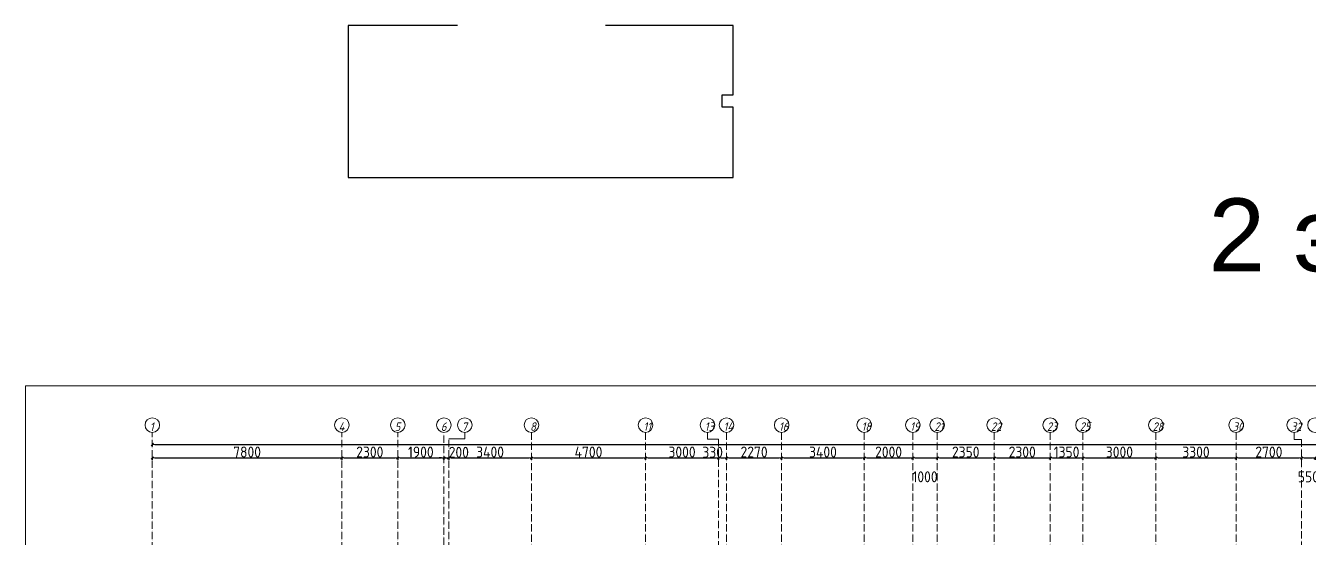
# Model space of a CAD drawing. Header units: millimetres. Extents: x -12989 to 629078, y -109036 to 555275.
# Drawn here: x 35697 to 88485, y 150287 to 171347 of the extents above; entities that cross this region are included whole.
import ezdxf

# ---------------------------------------------------------------- set-up
doc = ezdxf.new("R2010")
doc.units = ezdxf.units.MM
doc.linetypes.add('50_200_ШТРИХ_1Т_ш5_п1_п1_', pattern=[700, 500, -100, 0, -100])
for name, color, linetype, lineweight in [('A-____-____-DIMS', 7, 'Continuous', 9), ('S-GRID-____-IDEN', 7, 'Continuous', 9), ('S-GRID-____-OTLN', 7, 'Continuous', 9), ('S-GRID-____-OTLN-1', 7, '50_200_ШТРИХ_1Т_ш5_п1_п1_', 9)]:
    doc.layers.add(name, color=color, linetype=linetype, lineweight=lineweight)
doc.styles.add('ISOCPEUR_I_9', font='isocpeui.ttf', dxfattribs={"width": 0.9, "height": 250})
doc.styles.get("Standard").update_dxf_attribs({"font": 'arial.ttf'})
doc.styles.add('СПДС', font='isocpeur.ttf', dxfattribs={"width": 0.9})
doc.dimstyles.new('Размера А3', dxfattribs={"dimtxt": 200, "dimasz": 100, "dimexe": 70, "dimexo": 100, "dimgap": 20, "dimtad": 1, "dimdec": 0, "dimrnd": 10, "dimzin": 0, "dimdsep": 46, "dimtxsty": 'СПДС', "dimblk": 'ARROWHEAD_6', "dimcen": 1, "dimclrd": 256, "dimclre": 256, "dimclrt": 256, "dimazin": 0, "dimtfac": 1, "dimtdec": 0, "dimtmove": 2, "dimatfit": 3, "dimfxl": 1, "dimtolj": 1, "dimtzin": 0, "dimarcsym": 0})

# ---------------------------------------------------------------- blocks, each defined once
blk = doc.blocks.new('Ось сетки - Круг_Ø6_00__ISO-2_5_0_9K_-25732049-АР1_План отверстий 2 этажа в осях 1-64_Ю-ЯЯ')
at = {"layer": 'S-GRID-____-IDEN'}
blk.add_circle((0, 0), 3, dxfattribs=at)
blk = doc.blocks.new('ARROWHEAD_6')
at = {"color": 0, "linetype": 'Continuous'}
for p, q in [((0, 0), (-1, 0)), ((-0.5, -0.5), (0.5, 0.5))]:
    blk.add_line(p, q, dxfattribs=at)
blk = doc.blocks.new('*D2754')
at = {"layer": 'A-____-____-DIMS', "lineweight": -2, "transparency": 16777216}
for p, q in [((-17942, 548862), (-17942, 548786)), ((-17842, 548856), (-10242, 548856)), ((-10142, 548862), (-10142, 548786))]:
    blk.add_line(p, q, dxfattribs=at)
at = {"layer": 'Defpoints', "color": 0, "transparency": 16777216}
for p in [(-17942, 548962), (-10142, 548962), (-10142, 548856)]:
    blk.add_point(p, dxfattribs=at)
at = {"layer": 'A-____-____-DIMS', "lineweight": -2, "transparency": 16777216, "xscale": 100, "yscale": 100, "zscale": 100, "rotation": 180}
blk.add_blockref('ARROWHEAD_6', (-17942, 548856), dxfattribs=at)
at = {"layer": 'A-____-____-DIMS', "lineweight": -2, "transparency": 16777216, "xscale": 100, "yscale": 100, "zscale": 100}
blk.add_blockref('ARROWHEAD_6', (-10142, 548856), dxfattribs=at)
at = {"layer": 'A-____-____-DIMS', "transparency": 16777216, "insert": (-14042, 549101), "char_height": 450, "width": 2.49, "attachment_point": 5, "style": 'СПДС'}
blk.add_mtext('\\A1;7800', dxfattribs=at)
blk = doc.blocks.new('*D2755')
at = {"layer": 'A-____-____-DIMS', "lineweight": -2, "transparency": 16777216}
for p, q in [((-10142, 548862), (-10142, 548786)), ((-10042, 548856), (-7942, 548856)), ((-7842, 548862), (-7842, 548786))]:
    blk.add_line(p, q, dxfattribs=at)
at = {"layer": 'Defpoints', "color": 0, "transparency": 16777216}
for p in [(-10142, 548962), (-7842, 548962), (-7842, 548856)]:
    blk.add_point(p, dxfattribs=at)
at = {"layer": 'A-____-____-DIMS', "lineweight": -2, "transparency": 16777216, "xscale": 100, "yscale": 100, "zscale": 100, "rotation": 180}
blk.add_blockref('ARROWHEAD_6', (-10142, 548856), dxfattribs=at)
at = {"layer": 'A-____-____-DIMS', "lineweight": -2, "transparency": 16777216, "xscale": 100, "yscale": 100, "zscale": 100}
blk.add_blockref('ARROWHEAD_6', (-7842, 548856), dxfattribs=at)
at = {"layer": 'A-____-____-DIMS', "transparency": 16777216, "insert": (-8992, 549101), "char_height": 450, "width": 2.49, "attachment_point": 5, "style": 'СПДС'}
blk.add_mtext('\\A1;2300', dxfattribs=at)
blk = doc.blocks.new('*D2756')
at = {"layer": 'A-____-____-DIMS', "lineweight": -2, "transparency": 16777216}
for p, q in [((-7842, 548862), (-7842, 548786)), ((-7742, 548856), (-6042, 548856)), ((-5942, 548862), (-5942, 548786))]:
    blk.add_line(p, q, dxfattribs=at)
at = {"layer": 'Defpoints', "color": 0, "transparency": 16777216}
for p in [(-7842, 548962), (-5942, 548962), (-5942, 548856)]:
    blk.add_point(p, dxfattribs=at)
at = {"layer": 'A-____-____-DIMS', "lineweight": -2, "transparency": 16777216, "xscale": 100, "yscale": 100, "zscale": 100, "rotation": 180}
blk.add_blockref('ARROWHEAD_6', (-7842, 548856), dxfattribs=at)
at = {"layer": 'A-____-____-DIMS', "lineweight": -2, "transparency": 16777216, "xscale": 100, "yscale": 100, "zscale": 100}
blk.add_blockref('ARROWHEAD_6', (-5942, 548856), dxfattribs=at)
at = {"layer": 'A-____-____-DIMS', "transparency": 16777216, "insert": (-6892, 549101), "char_height": 450, "width": 2.3, "attachment_point": 5, "style": 'СПДС'}
blk.add_mtext('\\A1;1900', dxfattribs=at)
blk = doc.blocks.new('*D2757')
at = {"layer": 'A-____-____-DIMS', "lineweight": -2, "transparency": 16777216}
for p, q in [((-6042, 548856), (-6142, 548856)), ((-5942, 548862), (-5942, 548786)), ((-5942, 548856), (-5742, 548856)), ((-5742, 548862), (-5742, 548786)), ((-5642, 548856), (-5542, 548856))]:
    blk.add_line(p, q, dxfattribs=at)
at = {"layer": 'Defpoints', "color": 0, "transparency": 16777216}
for p in [(-5942, 548962), (-5742, 548962), (-5742, 548856)]:
    blk.add_point(p, dxfattribs=at)
at = {"layer": 'A-____-____-DIMS', "lineweight": -2, "transparency": 16777216, "xscale": 100, "yscale": 100, "zscale": 100}
blk.add_blockref('ARROWHEAD_6', (-5942, 548856), dxfattribs=at)
at = {"layer": 'A-____-____-DIMS', "lineweight": -2, "transparency": 16777216, "xscale": 100, "yscale": 100, "zscale": 100, "rotation": 180}
blk.add_blockref('ARROWHEAD_6', (-5742, 548856), dxfattribs=at)
at = {"layer": 'A-____-____-DIMS', "transparency": 16777216, "insert": (-5744, 549316), "char_height": 450, "width": 1.87, "attachment_point": 1, "line_spacing_factor": 1.149209, "style": 'СПДС'}
blk.add_mtext('\\A1;200', dxfattribs=at)
blk = doc.blocks.new('*D2758')
at = {"layer": 'A-____-____-DIMS', "lineweight": -2, "transparency": 16777216}
for p, q in [((-5742, 548862), (-5742, 548786)), ((-5642, 548856), (-2442, 548856)), ((-2342, 548862), (-2342, 548786))]:
    blk.add_line(p, q, dxfattribs=at)
at = {"layer": 'Defpoints', "color": 0, "transparency": 16777216}
for p in [(-5742, 548962), (-2342, 548962), (-2342, 548856)]:
    blk.add_point(p, dxfattribs=at)
at = {"layer": 'A-____-____-DIMS', "lineweight": -2, "transparency": 16777216, "xscale": 100, "yscale": 100, "zscale": 100, "rotation": 180}
blk.add_blockref('ARROWHEAD_6', (-5742, 548856), dxfattribs=at)
at = {"layer": 'A-____-____-DIMS', "lineweight": -2, "transparency": 16777216, "xscale": 100, "yscale": 100, "zscale": 100}
blk.add_blockref('ARROWHEAD_6', (-2342, 548856), dxfattribs=at)
at = {"layer": 'A-____-____-DIMS', "transparency": 16777216, "insert": (-4042, 549101), "char_height": 450, "width": 2.56, "attachment_point": 5, "style": 'СПДС'}
blk.add_mtext('\\A1;3400', dxfattribs=at)
blk = doc.blocks.new('*D2759')
at = {"layer": 'A-____-____-DIMS', "lineweight": -2, "transparency": 16777216}
for p, q in [((-2342, 548862), (-2342, 548786)), ((-2242, 548856), (2258, 548856)), ((2358, 548862), (2358, 548786))]:
    blk.add_line(p, q, dxfattribs=at)
at = {"layer": 'Defpoints', "color": 0, "transparency": 16777216}
for p in [(-2342, 548962), (2358, 548962), (2358, 548856)]:
    blk.add_point(p, dxfattribs=at)
at = {"layer": 'A-____-____-DIMS', "lineweight": -2, "transparency": 16777216, "xscale": 100, "yscale": 100, "zscale": 100, "rotation": 180}
blk.add_blockref('ARROWHEAD_6', (-2342, 548856), dxfattribs=at)
at = {"layer": 'A-____-____-DIMS', "lineweight": -2, "transparency": 16777216, "xscale": 100, "yscale": 100, "zscale": 100}
blk.add_blockref('ARROWHEAD_6', (2358, 548856), dxfattribs=at)
at = {"layer": 'A-____-____-DIMS', "transparency": 16777216, "insert": (8, 549101), "char_height": 450, "width": 2.56, "attachment_point": 5, "style": 'СПДС'}
blk.add_mtext('\\A1;4700', dxfattribs=at)
blk = doc.blocks.new('*D2760')
at = {"layer": 'A-____-____-DIMS', "lineweight": -2, "transparency": 16777216}
for p, q in [((2358, 548862), (2358, 548786)), ((2458, 548856), (5258, 548856)), ((5358, 548862), (5358, 548786))]:
    blk.add_line(p, q, dxfattribs=at)
at = {"layer": 'Defpoints', "color": 0, "transparency": 16777216}
for p in [(2358, 548962), (5358, 548962), (5358, 548856)]:
    blk.add_point(p, dxfattribs=at)
at = {"layer": 'A-____-____-DIMS', "lineweight": -2, "transparency": 16777216, "xscale": 100, "yscale": 100, "zscale": 100, "rotation": 180}
blk.add_blockref('ARROWHEAD_6', (2358, 548856), dxfattribs=at)
at = {"layer": 'A-____-____-DIMS', "lineweight": -2, "transparency": 16777216, "xscale": 100, "yscale": 100, "zscale": 100}
blk.add_blockref('ARROWHEAD_6', (5358, 548856), dxfattribs=at)
at = {"layer": 'A-____-____-DIMS', "transparency": 16777216, "insert": (3858, 549101), "char_height": 450, "width": 2.49, "attachment_point": 5, "style": 'СПДС'}
blk.add_mtext('\\A1;3000', dxfattribs=at)
blk = doc.blocks.new('*D2761')
at = {"layer": 'A-____-____-DIMS', "lineweight": -2, "transparency": 16777216}
for p, q in [((5358, 548862), (5358, 548786)), ((5458, 548856), (5588, 548856)), ((5688, 548862), (5688, 548786))]:
    blk.add_line(p, q, dxfattribs=at)
at = {"layer": 'Defpoints', "color": 0, "transparency": 16777216}
for p in [(5358, 548962), (5688, 548962), (5688, 548856)]:
    blk.add_point(p, dxfattribs=at)
at = {"layer": 'A-____-____-DIMS', "lineweight": -2, "transparency": 16777216, "xscale": 100, "yscale": 100, "zscale": 100, "rotation": 180}
blk.add_blockref('ARROWHEAD_6', (5358, 548856), dxfattribs=at)
at = {"layer": 'A-____-____-DIMS', "lineweight": -2, "transparency": 16777216, "xscale": 100, "yscale": 100, "zscale": 100}
blk.add_blockref('ARROWHEAD_6', (5688, 548856), dxfattribs=at)
at = {"layer": 'A-____-____-DIMS', "transparency": 16777216, "insert": (4694, 549316), "char_height": 450, "width": 1.87, "attachment_point": 1, "line_spacing_factor": 1.149209, "style": 'СПДС'}
blk.add_mtext('\\A1;330', dxfattribs=at)
blk = doc.blocks.new('*D2762')
at = {"layer": 'A-____-____-DIMS', "lineweight": -2, "transparency": 16777216}
for p, q in [((5688, 548862), (5688, 548786)), ((5788, 548856), (7858, 548856)), ((7958, 548862), (7958, 548786))]:
    blk.add_line(p, q, dxfattribs=at)
at = {"layer": 'Defpoints', "color": 0, "transparency": 16777216}
for p in [(5688, 548962), (7958, 548962), (7958, 548856)]:
    blk.add_point(p, dxfattribs=at)
at = {"layer": 'A-____-____-DIMS', "lineweight": -2, "transparency": 16777216, "xscale": 100, "yscale": 100, "zscale": 100, "rotation": 180}
blk.add_blockref('ARROWHEAD_6', (5688, 548856), dxfattribs=at)
at = {"layer": 'A-____-____-DIMS', "lineweight": -2, "transparency": 16777216, "xscale": 100, "yscale": 100, "zscale": 100}
blk.add_blockref('ARROWHEAD_6', (7958, 548856), dxfattribs=at)
at = {"layer": 'A-____-____-DIMS', "transparency": 16777216, "insert": (6823, 549101), "char_height": 450, "width": 2.49, "attachment_point": 5, "style": 'СПДС'}
blk.add_mtext('\\A1;2270', dxfattribs=at)
blk = doc.blocks.new('*D2763')
at = {"layer": 'A-____-____-DIMS', "lineweight": -2, "transparency": 16777216}
for p, q in [((7958, 548862), (7958, 548786)), ((8058, 548856), (11258, 548856)), ((11358, 548862), (11358, 548786))]:
    blk.add_line(p, q, dxfattribs=at)
at = {"layer": 'Defpoints', "color": 0, "transparency": 16777216}
for p in [(7958, 548962), (11358, 548962), (11358, 548856)]:
    blk.add_point(p, dxfattribs=at)
at = {"layer": 'A-____-____-DIMS', "lineweight": -2, "transparency": 16777216, "xscale": 100, "yscale": 100, "zscale": 100, "rotation": 180}
blk.add_blockref('ARROWHEAD_6', (7958, 548856), dxfattribs=at)
at = {"layer": 'A-____-____-DIMS', "lineweight": -2, "transparency": 16777216, "xscale": 100, "yscale": 100, "zscale": 100}
blk.add_blockref('ARROWHEAD_6', (11358, 548856), dxfattribs=at)
at = {"layer": 'A-____-____-DIMS', "transparency": 16777216, "insert": (9658, 549101), "char_height": 450, "width": 2.56, "attachment_point": 5, "style": 'СПДС'}
blk.add_mtext('\\A1;3400', dxfattribs=at)
blk = doc.blocks.new('*D2764')
at = {"layer": 'A-____-____-DIMS', "lineweight": -2, "transparency": 16777216}
for p, q in [((11358, 548862), (11358, 548786)), ((11458, 548856), (13258, 548856)), ((13358, 548862), (13358, 548786))]:
    blk.add_line(p, q, dxfattribs=at)
at = {"layer": 'Defpoints', "color": 0, "transparency": 16777216}
for p in [(11358, 548962), (13358, 548962), (13358, 548856)]:
    blk.add_point(p, dxfattribs=at)
at = {"layer": 'A-____-____-DIMS', "lineweight": -2, "transparency": 16777216, "xscale": 100, "yscale": 100, "zscale": 100, "rotation": 180}
blk.add_blockref('ARROWHEAD_6', (11358, 548856), dxfattribs=at)
at = {"layer": 'A-____-____-DIMS', "lineweight": -2, "transparency": 16777216, "xscale": 100, "yscale": 100, "zscale": 100}
blk.add_blockref('ARROWHEAD_6', (13358, 548856), dxfattribs=at)
at = {"layer": 'A-____-____-DIMS', "transparency": 16777216, "insert": (12358, 549101), "char_height": 450, "width": 2.49, "attachment_point": 5, "style": 'СПДС'}
blk.add_mtext('\\A1;2000', dxfattribs=at)
blk = doc.blocks.new('*D2765')
at = {"layer": 'A-____-____-DIMS', "lineweight": -2, "transparency": 16777216}
for p, q in [((13358, 548862), (13358, 548786)), ((13458, 548856), (14258, 548856)), ((14358, 548862), (14358, 548786))]:
    blk.add_line(p, q, dxfattribs=at)
at = {"layer": 'Defpoints', "color": 0, "transparency": 16777216}
for p in [(13358, 548962), (14358, 548962), (14358, 548856)]:
    blk.add_point(p, dxfattribs=at)
at = {"layer": 'A-____-____-DIMS', "lineweight": -2, "transparency": 16777216, "xscale": 100, "yscale": 100, "zscale": 100, "rotation": 180}
blk.add_blockref('ARROWHEAD_6', (13358, 548856), dxfattribs=at)
at = {"layer": 'A-____-____-DIMS', "lineweight": -2, "transparency": 16777216, "xscale": 100, "yscale": 100, "zscale": 100}
blk.add_blockref('ARROWHEAD_6', (14358, 548856), dxfattribs=at)
at = {"layer": 'A-____-____-DIMS', "transparency": 16777216, "insert": (13858, 548081), "char_height": 450, "width": 2.3, "attachment_point": 5, "style": 'СПДС'}
blk.add_mtext('\\A1;1000', dxfattribs=at)
blk = doc.blocks.new('*D2766')
at = {"layer": 'A-____-____-DIMS', "lineweight": -2, "transparency": 16777216}
for p, q in [((14358, 548862), (14358, 548786)), ((14458, 548856), (16608, 548856)), ((16708, 548862), (16708, 548786))]:
    blk.add_line(p, q, dxfattribs=at)
at = {"layer": 'Defpoints', "color": 0, "transparency": 16777216}
for p in [(14358, 548962), (16708, 548962), (16708, 548856)]:
    blk.add_point(p, dxfattribs=at)
at = {"layer": 'A-____-____-DIMS', "lineweight": -2, "transparency": 16777216, "xscale": 100, "yscale": 100, "zscale": 100, "rotation": 180}
blk.add_blockref('ARROWHEAD_6', (14358, 548856), dxfattribs=at)
at = {"layer": 'A-____-____-DIMS', "lineweight": -2, "transparency": 16777216, "xscale": 100, "yscale": 100, "zscale": 100}
blk.add_blockref('ARROWHEAD_6', (16708, 548856), dxfattribs=at)
at = {"layer": 'A-____-____-DIMS', "transparency": 16777216, "insert": (15533, 549101), "char_height": 450, "width": 2.49, "attachment_point": 5, "style": 'СПДС'}
blk.add_mtext('\\A1;2350', dxfattribs=at)
blk = doc.blocks.new('*D2767')
at = {"layer": 'A-____-____-DIMS', "lineweight": -2, "transparency": 16777216}
for p, q in [((16708, 548862), (16708, 548786)), ((16808, 548856), (18908, 548856)), ((19008, 548862), (19008, 548786))]:
    blk.add_line(p, q, dxfattribs=at)
at = {"layer": 'Defpoints', "color": 0, "transparency": 16777216}
for p in [(16708, 548962), (19008, 548962), (19008, 548856)]:
    blk.add_point(p, dxfattribs=at)
at = {"layer": 'A-____-____-DIMS', "lineweight": -2, "transparency": 16777216, "xscale": 100, "yscale": 100, "zscale": 100, "rotation": 180}
blk.add_blockref('ARROWHEAD_6', (16708, 548856), dxfattribs=at)
at = {"layer": 'A-____-____-DIMS', "lineweight": -2, "transparency": 16777216, "xscale": 100, "yscale": 100, "zscale": 100}
blk.add_blockref('ARROWHEAD_6', (19008, 548856), dxfattribs=at)
at = {"layer": 'A-____-____-DIMS', "transparency": 16777216, "insert": (17858, 549101), "char_height": 450, "width": 2.49, "attachment_point": 5, "style": 'СПДС'}
blk.add_mtext('\\A1;2300', dxfattribs=at)
blk = doc.blocks.new('*D2768')
at = {"layer": 'A-____-____-DIMS', "lineweight": -2, "transparency": 16777216}
for p, q in [((19008, 548862), (19008, 548786)), ((19108, 548856), (20258, 548856)), ((20358, 548862), (20358, 548786))]:
    blk.add_line(p, q, dxfattribs=at)
at = {"layer": 'Defpoints', "color": 0, "transparency": 16777216}
for p in [(19008, 548962), (20358, 548962), (20358, 548856)]:
    blk.add_point(p, dxfattribs=at)
at = {"layer": 'A-____-____-DIMS', "lineweight": -2, "transparency": 16777216, "xscale": 100, "yscale": 100, "zscale": 100, "rotation": 180}
blk.add_blockref('ARROWHEAD_6', (19008, 548856), dxfattribs=at)
at = {"layer": 'A-____-____-DIMS', "lineweight": -2, "transparency": 16777216, "xscale": 100, "yscale": 100, "zscale": 100}
blk.add_blockref('ARROWHEAD_6', (20358, 548856), dxfattribs=at)
at = {"layer": 'A-____-____-DIMS', "transparency": 16777216, "insert": (19683, 549101), "char_height": 450, "width": 2.3, "attachment_point": 5, "style": 'СПДС'}
blk.add_mtext('\\A1;1350', dxfattribs=at)
blk = doc.blocks.new('*D2769')
at = {"layer": 'A-____-____-DIMS', "lineweight": -2, "transparency": 16777216}
for p, q in [((20358, 548862), (20358, 548786)), ((20458, 548856), (23258, 548856)), ((23358, 548862), (23358, 548786))]:
    blk.add_line(p, q, dxfattribs=at)
at = {"layer": 'Defpoints', "color": 0, "transparency": 16777216}
for p in [(20358, 548962), (23358, 548962), (23358, 548856)]:
    blk.add_point(p, dxfattribs=at)
at = {"layer": 'A-____-____-DIMS', "lineweight": -2, "transparency": 16777216, "xscale": 100, "yscale": 100, "zscale": 100, "rotation": 180}
blk.add_blockref('ARROWHEAD_6', (20358, 548856), dxfattribs=at)
at = {"layer": 'A-____-____-DIMS', "lineweight": -2, "transparency": 16777216, "xscale": 100, "yscale": 100, "zscale": 100}
blk.add_blockref('ARROWHEAD_6', (23358, 548856), dxfattribs=at)
at = {"layer": 'A-____-____-DIMS', "transparency": 16777216, "insert": (21858, 549101), "char_height": 450, "width": 2.49, "attachment_point": 5, "style": 'СПДС'}
blk.add_mtext('\\A1;3000', dxfattribs=at)
blk = doc.blocks.new('*D2770')
at = {"layer": 'A-____-____-DIMS', "lineweight": -2, "transparency": 16777216}
for p, q in [((23358, 548862), (23358, 548786)), ((23458, 548856), (26558, 548856)), ((26658, 548862), (26658, 548786))]:
    blk.add_line(p, q, dxfattribs=at)
at = {"layer": 'Defpoints', "color": 0, "transparency": 16777216}
for p in [(23358, 548962), (26658, 548962), (26658, 548856)]:
    blk.add_point(p, dxfattribs=at)
at = {"layer": 'A-____-____-DIMS', "lineweight": -2, "transparency": 16777216, "xscale": 100, "yscale": 100, "zscale": 100, "rotation": 180}
blk.add_blockref('ARROWHEAD_6', (23358, 548856), dxfattribs=at)
at = {"layer": 'A-____-____-DIMS', "lineweight": -2, "transparency": 16777216, "xscale": 100, "yscale": 100, "zscale": 100}
blk.add_blockref('ARROWHEAD_6', (26658, 548856), dxfattribs=at)
at = {"layer": 'A-____-____-DIMS', "transparency": 16777216, "insert": (25008, 549101), "char_height": 450, "width": 2.49, "attachment_point": 5, "style": 'СПДС'}
blk.add_mtext('\\A1;3300', dxfattribs=at)
blk = doc.blocks.new('*D2771')
at = {"layer": 'A-____-____-DIMS', "lineweight": -2, "transparency": 16777216}
for p, q in [((26658, 548862), (26658, 548786)), ((26758, 548856), (29258, 548856)), ((29358, 548862), (29358, 548786))]:
    blk.add_line(p, q, dxfattribs=at)
at = {"layer": 'Defpoints', "color": 0, "transparency": 16777216}
for p in [(26658, 548962), (29358, 548962), (29358, 548856)]:
    blk.add_point(p, dxfattribs=at)
at = {"layer": 'A-____-____-DIMS', "lineweight": -2, "transparency": 16777216, "xscale": 100, "yscale": 100, "zscale": 100, "rotation": 180}
blk.add_blockref('ARROWHEAD_6', (26658, 548856), dxfattribs=at)
at = {"layer": 'A-____-____-DIMS', "lineweight": -2, "transparency": 16777216, "xscale": 100, "yscale": 100, "zscale": 100}
blk.add_blockref('ARROWHEAD_6', (29358, 548856), dxfattribs=at)
at = {"layer": 'A-____-____-DIMS', "transparency": 16777216, "insert": (28008, 549101), "char_height": 450, "width": 2.49, "attachment_point": 5, "style": 'СПДС'}
blk.add_mtext('\\A1;2700', dxfattribs=at)
blk = doc.blocks.new('*D2772')
at = {"layer": 'A-____-____-DIMS', "lineweight": -2, "transparency": 16777216}
for p, q in [((29358, 548862), (29358, 548786)), ((29458, 548856), (29808, 548856)), ((29908, 548862), (29908, 548786))]:
    blk.add_line(p, q, dxfattribs=at)
at = {"layer": 'Defpoints', "color": 0, "transparency": 16777216}
for p in [(29358, 548962), (29908, 548962), (29908, 548856)]:
    blk.add_point(p, dxfattribs=at)
at = {"layer": 'A-____-____-DIMS', "lineweight": -2, "transparency": 16777216, "xscale": 100, "yscale": 100, "zscale": 100, "rotation": 180}
blk.add_blockref('ARROWHEAD_6', (29358, 548856), dxfattribs=at)
at = {"layer": 'A-____-____-DIMS', "lineweight": -2, "transparency": 16777216, "xscale": 100, "yscale": 100, "zscale": 100}
blk.add_blockref('ARROWHEAD_6', (29908, 548856), dxfattribs=at)
at = {"layer": 'A-____-____-DIMS', "transparency": 16777216, "insert": (29633, 548081), "char_height": 450, "width": 1.87, "attachment_point": 5, "style": 'СПДС'}
blk.add_mtext('\\A1;550', dxfattribs=at)
blk = doc.blocks.new('*D2793')
at = {"layer": 'A-____-____-DIMS', "lineweight": -2, "transparency": 16777216}
for p, q in [((-17942, 549415), (-17942, 549339)), ((-17842, 549409), (32942, 549409)), ((85458, 549409), (34521, 549409)), ((85558, 549415), (85558, 549339))]:
    blk.add_line(p, q, dxfattribs=at)
at = {"layer": 'Defpoints', "color": 0, "transparency": 16777216}
for p in [(-17942, 549515), (85558, 549515), (85558, 549409)]:
    blk.add_point(p, dxfattribs=at)
at = {"layer": 'A-____-____-DIMS', "lineweight": -2, "transparency": 16777216, "xscale": 100, "yscale": 100, "zscale": 100, "rotation": 180}
blk.add_blockref('ARROWHEAD_6', (-17942, 549409), dxfattribs=at)
at = {"layer": 'A-____-____-DIMS', "lineweight": -2, "transparency": 16777216, "xscale": 100, "yscale": 100, "zscale": 100}
blk.add_blockref('ARROWHEAD_6', (85558, 549409), dxfattribs=at)
at = {"layer": 'A-____-____-DIMS', "transparency": 16777216, "insert": (32962, 549869), "char_height": 450, "width": 3.54, "attachment_point": 1, "line_spacing_factor": 1.149209, "style": 'СПДС'}
blk.add_mtext('\\A1;103500', dxfattribs=at)
blk = doc.blocks.new('2этаж')
at = {"layer": 'S-GRID-____-OTLN-1', "color": 251, "ltscale": 0.6, "true_color": 0x636466}
for p, q in [((-17941.7, 511907.5), (-17941.7, 549908.8)), ((-10141.7, 511907.5), (-10141.7, 549908.8)), ((-7841.7, 511907.5), (-7841.7, 549908.8)), ((-5941.7, 512090.5), (-5941.7, 549908.8)), ((-5741.7, 511907.5), (-5741.7, 549644.2)), ((-2341.7, 549908.8), (-2341.7, 511907.5)), ((2358.3, 549908.8), (2358.3, 511907.5)), ((5358.3, 549630.9), (5358.3, 511907.5)), ((5688.3, 549908.8), (5688.3, 536263.3)), ((7958.3, 549908.8), (7958.3, 525691.4)), ((11358.3, 549908.8), (11358.3, 511907.5)), ((13358.3, 549908.8), (13358.3, 525691.4)), ((14358.3, 549908.8), (14358.3, 511907.5)), ((16708.3, 549908.8), (16708.3, 525691.4)), ((19008.3, 549908.8), (19008.3, 536263.3)), ((20358.3, 549908.8), (20358.3, 511907.5)), ((23358.3, 549908.8), (23358.3, 511907.5)), ((26658.3, 549908.8), (26658.3, 525691.4)), ((29358.3, 549620.5), (29358.3, 511907.5))]:
    blk.add_line(p, q, dxfattribs=at)
at = {"layer": 'S-GRID-____-IDEN', "xscale": 99.99999999999993, "yscale": 99.99999999999993, "zscale": 99.99999999999993}
for p in [(-17941.7, 550208.8), (-10141.7, 550208.8), (-7841.7, 550208.8), (-5941.7, 550208.8), (-5081.9, 550208.8)]:
    blk.add_blockref('Ось сетки - Круг_Ø6_00__ISO-2_5_0_9K_-25732049-АР1_План отверстий 2 этажа в осях 1-64_Ю-ЯЯ', p, dxfattribs=at)
at = {"layer": 'S-GRID-____-IDEN', "xscale": 99.99999999999993, "yscale": 99.99999999999993, "zscale": 99.99999999999993, "rotation": 180}
for p in [(-2341.7, 550208.8), (2358.3, 550208.8), (4903.5, 550208.8), (5688.3, 550208.8), (7958.3, 550208.8), (11358.3, 550208.8), (13358.3, 550208.8), (14358.3, 550208.8), (16708.3, 550208.8), (19008.3, 550208.8), (20358.3, 550208.8), (23358.3, 550208.8), (26658.3, 550208.8), (29053.4, 550208.8), (29908.3, 550208.8)]:
    blk.add_blockref('Ось сетки - Круг_Ø6_00__ISO-2_5_0_9K_-25732049-АР1_План отверстий 2 этажа в осях 1-64_Ю-ЯЯ', p, dxfattribs=at)
at = {"layer": 'S-GRID-____-IDEN', "char_height": 350, "attachment_point": 1, "style": 'ISOCPEUR_I_9'}
for s, insert, width in [('\\fISOCPEUR|b0|i1|c204|p34|;\\W.9;1', (-18039.5, 550317.6), 144.304), ('\\fISOCPEUR|b0|i1|c204|p34|;\\W.9;4', (-10272.3, 550317.6), 223.671), ('\\fISOCPEUR|b0|i1|c204|p34|;\\W.9;5', (-7963.3, 550317.6), 202.025), ('\\fISOCPEUR|b0|i1|c204|p34|;\\W.9;6', (-6063.3, 550317.6), 202.025), ('\\fISOCPEUR|b0|i1|c204|p34|;\\W.9;7', (-5203.6, 550317.6), 202.025), ('\\fISOCPEUR|b0|i1|c204|p34|;\\W.9;8', (-2392.8, 550322.7), 202.025), ('11', (2271.7, 550322.7), 288.607), ('13', (4793, 550322.7), 346.329), ('14', (5568.8, 550322.7), 367.975), ('16', (7847.8, 550322.7), 346.329), ('18', (11247.8, 550322.7), 346.329), ('19', (13247.8, 550322.7), 346.329), ('21', (14247.8, 550322.7), 346.329), ('22', (16574, 550322.7), 404.05), ('23', (18874, 550322.7), 404.05), ('25', (20224, 550322.7), 404.05), ('28', (23224, 550322.7), 404.05), ('30', (26524, 550322.7), 404.05), ('32', (28919.1, 550322.7), 404.05)]:
    blk.add_mtext(s, dxfattribs=dict(at, insert=insert, width=width))
at = {"layer": 'A-____-____-DIMS'}
for base, p1, p2, picture, middle in [((85558.3, 549408.6), (-17941.7, 549514.7), (85558.3, 549514.7), '*D2793', (33731.2, 549568.6)), ((-5741.7, 548856.4), (-5941.7, 548962.5), (-5741.7, 548962.5), '*D2757', (-5359.2, 549016.3)), ((5688.3, 548856.4), (5358.3, 548962.5), (5688.3, 548962.5), '*D2761', (5079, 549016.3))]:
    dim = blk.add_linear_dim(base=base, p1=p1, p2=p2, dimstyle='Размера А3', override={"dimtxt": 450}, dxfattribs=at)
    dim.commit()
    dim.dimension.update_dxf_attribs({"geometry": picture, "text_midpoint": middle, "dimtype": 160})
for base, p1, p2, picture, middle in [((-10141.7, 548856.4), (-17941.7, 548962.5), (-10141.7, 548962.5), '*D2754', (-14041.7, 549101.4)), ((-7841.7, 548856.4), (-10141.7, 548962.5), (-7841.7, 548962.5), '*D2755', (-8991.7, 549101.4)), ((-5941.7, 548856.4), (-7841.7, 548962.5), (-5941.7, 548962.5), '*D2756', (-6891.7, 549101.4)), ((-2341.7, 548856.4), (-5741.7, 548962.5), (-2341.7, 548962.5), '*D2758', (-4041.7, 549101.4)), ((2358.3, 548856.4), (-2341.7, 548962.5), (2358.3, 548962.5), '*D2759', (8.3, 549101.4)), ((5358.3, 548856.4), (2358.3, 548962.5), (5358.3, 548962.5), '*D2760', (3858.3, 549101.4)), ((7958.3, 548856.4), (5688.3, 548962.5), (7958.3, 548962.5), '*D2762', (6823.3, 549101.4)), ((11358.3, 548856.4), (7958.3, 548962.5), (11358.3, 548962.5), '*D2763', (9658.3, 549101.4)), ((13358.3, 548856.4), (11358.3, 548962.5), (13358.3, 548962.5), '*D2764', (12358.3, 549101.4)), ((16708.3, 548856.4), (14358.3, 548962.5), (16708.3, 548962.5), '*D2766', (15533.3, 549101.4)), ((19008.3, 548856.4), (16708.3, 548962.5), (19008.3, 548962.5), '*D2767', (17858.3, 549101.4)), ((20358.3, 548856.4), (19008.3, 548962.5), (20358.3, 548962.5), '*D2768', (19683.3, 549101.4)), ((23358.3, 548856.4), (20358.3, 548962.5), (23358.3, 548962.5), '*D2769', (21858.3, 549101.4)), ((26658.3, 548856.4), (23358.3, 548962.5), (26658.3, 548962.5), '*D2770', (25008.3, 549101.4)), ((29358.3, 548856.4), (26658.3, 548962.5), (29358.3, 548962.5), '*D2771', (28008.3, 549101.4)), ((14358.3, 548856.4), (13358.3, 548962.5), (14358.3, 548962.5), '*D2765', (13858.3, 548081.4)), ((29908.3, 548856.4), (29358.3, 548962.5), (29908.3, 548962.5), '*D2772', (29633.3, 548081.4))]:
    dim = blk.add_linear_dim(base=base, p1=p1, p2=p2, dimstyle='Размера А3', override={"dimtxt": 450}, dxfattribs=at)
    dim.commit()
    dim.dimension.update_dxf_attribs({"geometry": picture, "text_midpoint": middle})

msp = doc.modelspace()

# ---------------------------------------------------------------- linework, layer by layer
msp.add_lwpolyline([(53464.7932, 171346.7804), (48964.7932, 171346.7804), (48964.7932, 165096.7804), (64464.7932, 165096.7804), (64814.7932, 165096.7804), (64814.7932, 167996.7804), (64364.7932, 167996.7804), (64364.7932, 168496.7804), (64814.7932, 168496.7804), (64814.7932, 171346.7804), (59564.7932, 171346.7804)])
at = {"color": 1, "lineweight": 0}
msp.add_lwpolyline([(35696.9246, 156516.3825), (148932.9246, 156516.3825), (148932.9246, 57688.3825), (35696.9246, 57688.3825)], close=True, dxfattribs=at)
at = {"layer": 'S-GRID-____-OTLN'}
for p, q in [((53109.7115, 154341.9189), (53769.434, 154341.9189)), ((53769.434, 154341.9189), (53769.434, 154606.5101)), ((63754.8824, 154328.5761), (63754.8824, 154606.5101)), ((64209.7115, 154328.5761), (63754.8824, 154328.5761)), ((87904.8184, 154318.2524), (87904.8184, 154606.5101)), ((88209.7115, 154318.2524), (87904.8184, 154318.2524))]:
    msp.add_line(p, q, dxfattribs=at)

# ---------------------------------------------------------------- block references
msp.add_blockref('2этаж', (58851.3748, -395302.2823))

# ---------------------------------------------------------------- texts
at = {"color": 1, "lineweight": 30, "insert": (84374.9246, 164236.3825), "char_height": 3000, "attachment_point": 1}
msp.add_mtext_dynamic_manual_height_columns('2 этаж', width=55251, gutter_width=1, heights=[0], dxfattribs=at)

doc.saveas('drawing.dxf')
